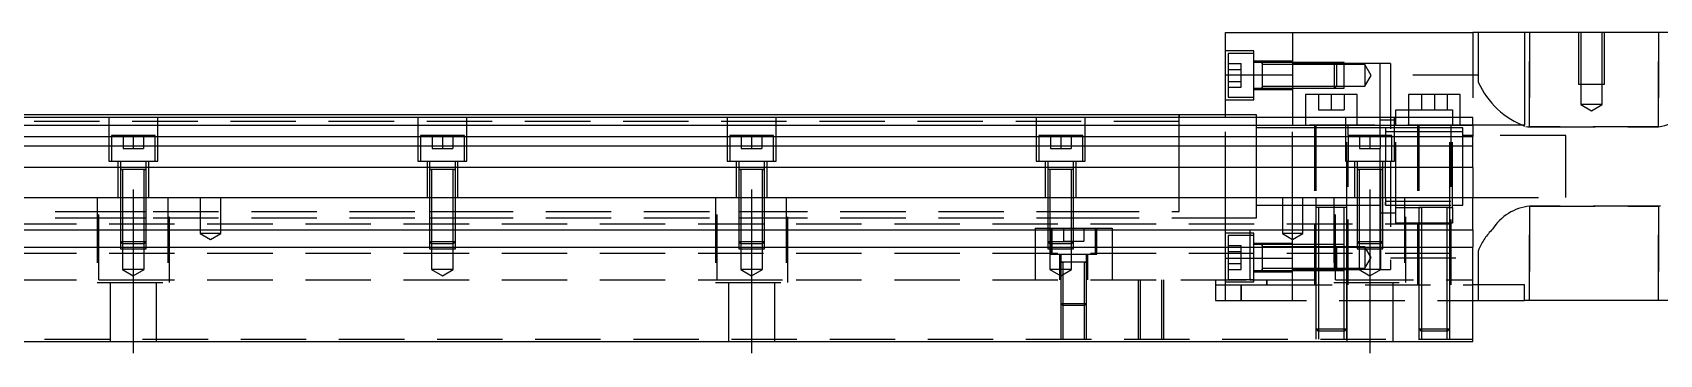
# Model space of a CAD drawing. Extents: x -20 to 981, y -282 to 102.
# Drawn here: x 480.4 to 796.2, y -235.3 to -172.8 of the extents above; entities that cross this region are included whole.
import ezdxf

# ---------------------------------------------------------------- set-up
doc = ezdxf.new("R2010")
doc.units = 0
doc.linetypes.add('CENTER', pattern=[50.8, 31.75, -6.35, 6.35, -6.35])
doc.linetypes.add('DASHED', pattern=[19.05, 12.7, -6.35])
doc.layers.get('0').update_dxf_attribs({"linetype": 'CONTINUOUS'})
doc.layers.add('CENTER', color=1, linetype='CENTER')

msp = doc.modelspace()

# ---------------------------------------------------------------- linework, layer by layer
at = {"color": 7, "linetype": 'CONTINUOUS'}
for p, q in [((712, -172.77), (725, -172.77)), ((712, -180.98658), (712, -172.77)), ((725, -172.77), (725, -189.27)), ((725, -172.77), (760, -172.77)), ((770, -172.77), (760, -172.77)), ((770, -172.77), (770, -190.77)), ((806, -172.77), (770, -172.77)), ((719.1, -178.592326), (719.1, -178.99233)), ((712, -180.98658), (725, -180.98658)), ((712, -189.27), (712, -180.98658)), ((719.1, -180.950286), (719.1, -181.234376)), ((737.5, -184.77), (727.5, -184.77)), ((727.5, -184.77), (727.5, -189.27)), ((737.5, -189.27), (737.5, -184.77)), ((757.5, -184.77), (747.5, -184.77)), ((747.5, -184.77), (747.5, -189.27)), ((757.5, -189.27), (757.5, -184.77)), ((703, -188.77), (454.5, -188.77)), ((760, -189.27), (454.5, -189.27)), ((703, -188.77), (702.995, -188.77)), ((703, -188.769994), (703, -189.27)), ((703, -188.770502), (703, -188.77)), ((712, -188.77), (703, -188.77)), ((703.005, -188.77), (703, -188.77)), ((703, -189.267168), (703, -188.770502)), ((760, -190.809608), (760, -189.27)), ((760, -190.809608), (454.5, -190.809608)), ((743, -191.269994), (743, -192.02)), ((770, -190.77), (760, -190.77)), ((760, -190.809608), (760, -192.930392)), ((454.5, -192.930392), (760, -192.930392)), ((760, -194.840532), (454.5, -194.840532)), ((760, -194.840532), (760, -192.930392)), ((760, -198.951934), (760, -194.840532)), ((760, -198.951934), (454.5, -198.951934)), ((760, -198.951934), (760, -204.77)), ((0, -204.77), (760, -204.77)), ((760, -211.07), (760, -204.77)), ((0, -211.07), (760, -211.07)), ((760, -211.07), (760, -214.47)), ((0, -214.47), (760, -214.47)), ((719.1, -213.947664), (719.1, -213.948522)), ((719.1, -213.948522), (719.1, -214.47)), ((730, -214.34767), (729.5, -214.34767)), ((760, -232.77), (760, -214.47)), ((719.1, -216.297638), (719.1, -216.57851)), ((719.1, -218.214666), (719.1, -218.947674)), ((729.5, -218.54767), (730, -218.54767)), ((770, -221.77), (760, -221.77)), ((770, -224.77), (770, -221.77)), ((760, -224.77), (770, -224.77)), ((806, -224.77), (770, -224.77)), ((0, -232.77), (760, -232.77))]:
    msp.add_line(p, q, dxfattribs=at)
at = {"color": 3, "linetype": 'DASHED'}
for p, q in [((760, -172.77), (760, -189.27)), ((761, -172.77), (761, -182.064836)), ((771, -191.084786), (771, -172.77)), ((771, -172.77), (771, -191.084786)), ((780.500006, -172.77), (780.500006, -182.77)), ((780.9, -172.77), (780.9, -182.77)), ((785.1, -182.77), (785.1, -172.77)), ((785.499994, -182.77), (785.499994, -172.77)), ((796, -172.77), (796, -191.084786)), ((796, -191.084786), (796, -172.77)), ((717.5, -176.34233), (712, -176.34233)), ((717.5, -181.09233), (717.5, -176.34233)), ((712.5, -176.84233), (712.5, -181.09233)), ((717.5, -176.84233), (712.5, -176.84233)), ((712.5, -178.78293), (715, -178.78293)), ((712.5, -179.93763), (715, -179.93763)), ((715, -179.93763), (715, -178.78293)), ((715, -182.247032), (715, -179.93763)), ((725, -178.34233), (717.5, -178.34233)), ((719.105, -178.59233), (717.5, -178.59233)), ((724.99998, -178.59233), (719.095, -178.59233)), ((719.1, -178.59233), (719.1, -178.84978)), ((719.1, -178.849798), (719.1, -178.59233)), ((719.1, -178.84978), (719.1, -181.09233)), ((724.99998, -178.99233), (719.1, -178.99233)), ((733.1, -178.59233), (725, -178.59233)), ((733.100006, -178.592336), (725, -178.592336)), ((733.27767, -178.77), (725, -178.77)), ((733.5, -178.99233), (725, -178.99233)), ((733.1, -181.09233), (733.1, -178.59233)), ((733.5, -178.99233), (733.1, -178.59233)), ((735, -178.592336), (733.10002, -178.592336)), ((742, -178.77), (733.27767, -178.77)), ((733.5, -178.99233), (733.5, -181.09233)), ((735, -178.99233), (733.50002, -178.99233)), ((735, -183.592326), (735, -178.592336)), ((739, -178.99233), (735, -178.99233)), ((739, -178.99233), (739, -181.09233)), ((740.212436, -181.09233), (739, -178.99233)), ((742, -189.27), (742, -178.77)), ((744, -178.77), (742, -178.77)), ((744, -178.77), (744, -218.77)), ((712.5, -181.09233), (712.5, -185.34233)), ((712.5, -182.247032), (715, -182.247032)), ((715, -183.401732), (715, -182.247032)), ((717.5, -185.84233), (717.5, -181.09233)), ((719.1, -181.09233), (719.1, -183.334932)), ((733.1, -183.59233), (733.1, -181.09233)), ((733.5, -181.09233), (733.5, -183.19233)), ((739, -181.09233), (739, -183.19233)), ((739, -183.19233), (740.212436, -181.09233)), ((761, -181.02), (744, -181.02)), ((761, -182.064836), (761.035982, -182.393974)), ((780.500006, -182.77), (785.499994, -182.77)), ((780.9, -182.77), (780.9, -186.77)), ((785.1, -186.77), (785.1, -182.77)), ((712, -185.84233), (717.5, -185.84233)), ((712.5, -183.401732), (715, -183.401732)), ((712.5, -185.34233), (717.5, -185.34233)), ((717.5, -183.59233), (719.105, -183.59233)), ((717.5, -183.84233), (725, -183.84233)), ((719.095, -183.59233), (724.99998, -183.59233)), ((719.1, -183.19233), (724.99998, -183.19233)), ((719.1, -183.59233), (719.1, -183.334882)), ((719.1, -183.59233), (719.1, -183.334882)), ((719.1, -183.334932), (719.1, -183.59233)), ((719.1, -183.334932), (719.1, -183.59233)), ((725, -183.19233), (733.5, -183.19233)), ((725, -183.592326), (733.100006, -183.592326)), ((725, -183.59233), (733.1, -183.59233)), ((730, -184.77), (730, -187.77)), ((732.5, -184.77), (732.5, -187.77)), ((733.1, -183.59233), (733.5, -183.19233)), ((733.10002, -183.592326), (735, -183.592326)), ((733.50002, -183.19233), (735, -183.19233)), ((735, -183.19233), (739, -183.19233)), ((735, -184.77), (735, -187.77)), ((750, -184.77), (750, -187.77)), ((752.5, -184.77), (752.5, -187.77)), ((755, -184.77), (755, -187.77)), ((495.25, -189.27), (495.25, -197.77)), ((504.75, -197.77), (504.75, -189.27)), ((555.25, -189.27), (555.25, -197.77)), ((564.75, -197.77), (564.75, -189.27)), ((615.25, -189.27), (615.25, -197.77)), ((624.75, -197.77), (624.75, -189.27)), ((675.25, -189.27), (675.25, -197.77)), ((684.75, -197.77), (684.75, -189.27)), ((703, -198.970066), (703, -189.267168)), ((718, -188.77), (712, -188.77)), ((712, -204.77), (712, -189.27)), ((718, -198.77), (718, -188.77)), ((718, -198.77), (718, -188.77)), ((725, -189.27), (725, -190.77)), ((727.5, -189.27), (727.5, -190.77)), ((730, -187.77), (732.5, -187.77)), ((732.5, -187.77), (735, -187.77)), ((735.25, -189.27), (735.25, -197.77)), ((737.5, -190.77), (737.5, -189.27)), ((742, -190.77), (742, -189.27)), ((744.75, -197.77), (744.75, -189.27)), ((745, -187.77), (747.5, -187.77)), ((745, -189.27), (745, -187.77)), ((745, -190.77), (745, -189.27)), ((747.5, -187.77), (750, -187.77)), ((747.5, -189.27), (747.5, -190.77)), ((750, -187.77), (752.5, -187.77)), ((752.5, -187.77), (755, -187.77)), ((755, -187.77), (756, -187.77)), ((756, -187.77), (756, -189.27)), ((756, -189.27), (756, -190.77)), ((757.5, -190.77), (757.5, -189.27)), ((785.1, -186.77), (780.9, -186.77)), ((780.9, -186.77), (783, -187.982436)), ((783, -187.982436), (785.1, -186.77)), ((703, -190.02), (454.5, -190.02)), ((725, -191.27), (718, -191.27)), ((725, -204.77), (725, -190.77)), ((760, -190.77), (725, -190.77)), ((729.5, -191.27), (725, -191.27)), ((729.25, -190.77), (729.25, -221.77)), ((729.5, -190.77), (729.5, -204.77)), ((735.5, -191.27), (729.5, -191.27)), ((735.5, -206.775), (735.5, -190.77)), ((742, -191.27), (735.5, -191.27)), ((735.75, -192.77), (735.75, -190.77)), ((745, -189.77), (742, -189.77)), ((742, -192.77), (742, -190.77)), ((743, -191.27), (742, -191.27)), ((743, -191.27), (742.995, -191.27)), ((743, -191.27), (743, -191.819038)), ((743.005, -191.27), (743, -191.27)), ((745, -191.27), (743, -191.27)), ((743, -191.819038), (743, -192.76884)), ((745, -192.02), (743, -192.02)), ((745, -206.77), (745, -190.77)), ((749.5, -191.27), (745, -191.27)), ((749.5, -192.02), (745, -192.02)), ((749.25, -190.77), (749.25, -221.77)), ((749.5, -190.77), (749.5, -206.775)), ((755.5, -191.27), (749.5, -191.27)), ((755.5, -192.02), (749.5, -192.02)), ((755.5, -206.775), (755.5, -190.77)), ((756, -191.27), (755.5, -191.27)), ((756, -192.02), (755.5, -192.02)), ((755.75, -221.77), (755.75, -190.77)), ((756, -206.77), (756, -190.77)), ((758, -191.27), (756, -191.27)), ((758, -192.02), (756, -192.02)), ((758, -198.77), (758, -191.27)), ((770.23753, -191.02447), (770.615848, -191.06942)), ((770.615848, -191.06942), (771, -191.084786)), ((796, -191.084786), (771, -191.084786)), ((771, -191.084786), (796, -191.084786)), ((504.25, -192.77), (495.75, -192.77)), ((495.75, -192.77), (495.75, -197.77)), ((498, -192.77), (498, -195.27)), ((498, -195.27), (500, -195.27)), ((500, -192.77), (500, -195.27)), ((500, -195.27), (502, -195.27)), ((502, -192.77), (502, -195.27)), ((504.25, -197.77), (504.25, -192.77)), ((564.25, -192.77), (555.75, -192.77)), ((555.75, -192.77), (555.75, -197.77)), ((558, -192.77), (558, -195.27)), ((558, -195.27), (560, -195.27)), ((560, -192.77), (560, -195.27)), ((560, -195.27), (562, -195.27)), ((562, -192.77), (562, -195.27)), ((564.25, -197.77), (564.25, -192.77)), ((624.25, -192.77), (615.75, -192.77)), ((615.75, -192.77), (615.75, -197.77)), ((618, -192.77), (618, -195.27)), ((618, -195.27), (620, -195.27)), ((620, -192.77), (620, -195.27)), ((620, -195.27), (622, -195.27)), ((622, -192.77), (622, -195.27)), ((624.25, -197.77), (624.25, -192.77)), ((684.25, -192.77), (675.75, -192.77)), ((675.75, -192.77), (675.75, -197.77)), ((678, -192.77), (678, -195.27)), ((678, -195.27), (680, -195.27)), ((680, -192.77), (680, -195.27)), ((680, -195.27), (682, -195.27)), ((682, -192.77), (682, -195.27)), ((684.25, -197.77), (684.25, -192.77)), ((744.25, -192.77), (735.75, -192.77)), ((735.75, -192.77), (735.75, -197.77)), ((738, -192.77), (738, -195.27)), ((738, -195.27), (740, -195.27)), ((740, -192.77), (740, -195.27)), ((740, -195.27), (742, -195.27)), ((742, -192.77), (742, -195.27)), ((742, -198.77), (742, -195.27)), ((743, -192.76884), (743, -197.669728)), ((744.25, -197.77), (744.25, -192.77)), ((760, -192.77), (758, -192.77)), ((778, -192.77), (760, -192.77)), ((778, -198.77), (778, -192.77)), ((495.25, -197.77), (504.75, -197.77)), ((497, -197.77), (497, -204.77)), ((497.5, -197.77), (497.5, -199.37)), ((502.5, -199.37), (502.5, -197.77)), ((503, -204.77), (503, -197.77)), ((555.25, -197.77), (564.75, -197.77)), ((557, -197.77), (557, -204.77)), ((557.5, -197.77), (557.5, -199.37)), ((562.5, -199.37), (562.5, -197.77)), ((563, -204.77), (563, -197.77)), ((615.25, -197.77), (624.75, -197.77)), ((617, -197.77), (617, -204.77)), ((617.5, -197.77), (617.5, -199.37)), ((622.5, -199.37), (622.5, -197.77)), ((623, -204.77), (623, -197.77)), ((675.25, -197.77), (684.75, -197.77)), ((677, -197.77), (677, -204.77)), ((677.5, -197.77), (677.5, -199.37)), ((682.5, -199.37), (682.5, -197.77)), ((683, -204.77), (683, -197.77)), ((718, -208.77), (718, -198.77)), ((718, -208.77), (718, -198.77)), ((735.25, -197.77), (744.75, -197.77)), ((735.75, -221.77), (735.75, -197.77)), ((737, -197.77), (737, -204.77)), ((737.5, -197.77), (737.5, -199.37)), ((742, -204.77), (742, -198.77)), ((742.5, -199.37), (742.5, -197.77)), ((743, -204.77), (743, -197.77)), ((758, -206.27), (758, -198.77)), ((778, -204.77), (778, -198.77)), ((497.5, -199.365), (497.5, -199.37)), ((497.5, -199.37), (497.757448, -199.37)), ((497.757468, -199.37), (497.5, -199.37)), ((497.5, -199.37), (497.5, -199.375)), ((497.5, -199.37), (497.5, -204.76998)), ((502.242552, -199.37), (497.757468, -199.37)), ((497.9, -199.37), (497.9, -204.76998)), ((502.1, -204.76998), (502.1, -199.37)), ((502.5, -199.37), (502.242552, -199.37)), ((502.242602, -199.37), (502.5, -199.37)), ((502.5, -199.37), (502.5, -199.365)), ((502.5, -199.375), (502.5, -199.37)), ((502.5, -204.76998), (502.5, -199.37)), ((557.5, -199.365), (557.5, -199.37)), ((557.5, -199.37), (557.757448, -199.37)), ((557.757468, -199.37), (557.5, -199.37)), ((557.5, -199.37), (557.5, -199.375)), ((557.5, -199.37), (557.5, -204.76998)), ((562.242552, -199.37), (557.757468, -199.37)), ((557.9, -199.37), (557.9, -204.76998)), ((562.1, -204.76998), (562.1, -199.37)), ((562.5, -199.37), (562.242552, -199.37)), ((562.242602, -199.37), (562.5, -199.37)), ((562.5, -199.37), (562.5, -199.365)), ((562.5, -199.375), (562.5, -199.37)), ((562.5, -204.76998), (562.5, -199.37)), ((617.5, -199.365), (617.5, -199.37)), ((617.5, -199.37), (617.757448, -199.37)), ((617.757468, -199.37), (617.5, -199.37)), ((617.5, -199.37), (617.5, -199.375)), ((617.5, -199.37), (617.5, -204.76998)), ((622.242552, -199.37), (617.757468, -199.37)), ((617.9, -199.37), (617.9, -204.76998)), ((622.1, -204.76998), (622.1, -199.37)), ((622.5, -199.37), (622.242552, -199.37)), ((622.242602, -199.37), (622.5, -199.37)), ((622.5, -199.37), (622.5, -199.365)), ((622.5, -199.375), (622.5, -199.37)), ((622.5, -204.76998), (622.5, -199.37)), ((677.5, -199.365), (677.5, -199.37)), ((677.757468, -199.37), (677.5, -199.37)), ((677.5, -199.37), (677.5, -204.76998)), ((677.5, -199.37), (677.5, -199.375)), ((682.242552, -199.37), (677.757468, -199.37)), ((677.9, -199.37), (677.9, -204.76998)), ((682.1, -204.76998), (682.1, -199.37)), ((682.5, -199.37), (682.242552, -199.37)), ((682.5, -199.37), (682.5, -199.365)), ((682.5, -204.76998), (682.5, -199.37)), ((682.5, -199.375), (682.5, -199.37)), ((703, -207.52), (703, -198.970066)), ((737.5, -199.365), (737.5, -199.37)), ((737.5, -199.37), (737.757448, -199.37)), ((737.757468, -199.37), (737.5, -199.37)), ((737.5, -199.37), (737.5, -199.375)), ((737.5, -199.37), (737.5, -204.76998)), ((742.242552, -199.37), (737.757468, -199.37)), ((737.9, -199.37), (737.9, -204.76998)), ((742.1, -204.76998), (742.1, -199.37)), ((742.5, -199.37), (742.242552, -199.37)), ((742.242602, -199.37), (742.5, -199.37)), ((742.5, -199.37), (742.5, -199.365)), ((742.5, -199.375), (742.5, -199.37)), ((742.5, -204.76998), (742.5, -199.37)), ((493, -204.77), (493, -221.27)), ((493.291796, -220.77), (493.291796, -204.77)), ((497.5, -204.77), (497.5, -211.07)), ((497.500006, -204.77), (497.500006, -211.07)), ((497.9, -204.77), (497.9, -211.07)), ((502.1, -211.07), (502.1, -204.77)), ((502.499994, -211.07), (502.499994, -204.77)), ((502.5, -211.07), (502.5, -204.77)), ((506.708204, -204.77), (506.708204, -220.77)), ((507, -221.27), (507, -204.77)), ((513, -204.77), (513, -211.77)), ((517, -211.77), (517, -204.77)), ((557.5, -204.77), (557.5, -211.07)), ((557.500006, -204.77), (557.500006, -211.07)), ((557.9, -204.77), (557.9, -211.07)), ((562.1, -211.07), (562.1, -204.77)), ((562.499994, -211.07), (562.499994, -204.77)), ((562.5, -211.07), (562.5, -204.77)), ((613, -204.77), (613, -221.27)), ((613.291796, -220.77), (613.291796, -204.77)), ((617.5, -204.77), (617.5, -211.07)), ((617.500006, -204.77), (617.500006, -211.07)), ((617.9, -204.77), (617.9, -211.07)), ((622.1, -211.07), (622.1, -204.77)), ((622.499994, -211.07), (622.499994, -204.77)), ((622.5, -211.07), (622.5, -204.77)), ((626.708204, -204.77), (626.708204, -220.77)), ((627, -221.27), (627, -204.77)), ((677.5, -204.77), (677.5, -211.07)), ((677.500006, -204.77), (677.500006, -211.07)), ((677.9, -204.77), (677.9, -211.07)), ((682.1, -211.07), (682.1, -204.77)), ((682.499994, -211.07), (682.499994, -204.77)), ((682.5, -211.07), (682.5, -204.77)), ((712, -211.07), (712, -204.77)), ((723, -204.77), (723, -211.77)), ((725, -211.07), (725, -204.77)), ((727, -211.77), (727, -204.77)), ((729.5, -204.77), (729.5, -206.77)), ((733, -204.77), (733, -221.27)), ((733.291796, -220.77), (733.291796, -204.77)), ((737.5, -204.77), (737.5, -211.07)), ((737.500006, -204.77), (737.500006, -211.07)), ((737.9, -204.77), (737.9, -211.07)), ((742, -213.77), (742, -204.77)), ((742.1, -211.07), (742.1, -204.77)), ((742.499994, -211.07), (742.499994, -204.77)), ((742.5, -211.07), (742.5, -204.77)), ((743, -204.871716), (743, -205.721128)), ((746.708204, -204.77), (746.708204, -220.77)), ((747, -221.27), (747, -204.77)), ((760, -204.77), (778, -204.77)), ((446.708204, -207.52), (677.5, -207.52)), ((497.5, -207.52), (497.9, -207.52)), ((497.9, -207.52), (502.1, -207.52)), ((502.1, -207.52), (502.5, -207.52)), ((557.5, -207.52), (557.9, -207.52)), ((557.9, -207.52), (562.1, -207.52)), ((562.1, -207.52), (562.5, -207.52)), ((617.5, -207.52), (617.9, -207.52)), ((617.9, -207.52), (622.1, -207.52)), ((622.1, -207.52), (622.5, -207.52)), ((677.5, -207.52), (677.9, -207.52)), ((677.9, -207.52), (682.1, -207.52)), ((682.1, -207.52), (682.5, -207.52)), ((682.5, -207.52), (703, -207.52)), ((718, -206.27), (725, -206.27)), ((725, -206.27), (729.5, -206.27)), ((729.5, -206.27), (743.005, -206.27)), ((729.5, -206.765), (729.5, -206.77)), ((729.849602, -206.77), (729.5, -206.77)), ((729.5, -206.77), (729.5, -211.07)), ((729.5, -206.77), (729.5, -206.775)), ((735.15035, -206.77), (729.849602, -206.77)), ((730, -206.77), (730, -211.07)), ((735, -214.47), (735, -206.77)), ((735.5, -206.77), (735.15035, -206.77)), ((735.5, -214.47), (735.5, -206.765)), ((742, -207.77), (745, -207.77)), ((742.995, -206.27), (756, -206.27)), ((743, -205.52), (758, -205.52)), ((743, -206.27), (743, -205.720962)), ((743, -205.721128), (743, -206.27)), ((743.005, -206.27), (756, -206.27)), ((745, -206.77), (749.39999, -206.77)), ((745, -209.77), (745, -206.77)), ((749.39999, -206.77), (749.499994, -206.77)), ((749.5, -206.765), (749.5, -214.47)), ((749.5, -206.77), (749.84965, -206.77)), ((749.849602, -206.77), (749.5, -206.77)), ((755.15035, -206.77), (749.849602, -206.77)), ((750, -206.77), (750, -214.47)), ((755, -214.47), (755, -206.77)), ((755.150204, -206.77), (755.5, -206.77)), ((755.5, -206.77), (755.15035, -206.77)), ((755.5, -214.47), (755.5, -206.765)), ((755.500006, -206.77), (755.60001, -206.77)), ((755.60001, -206.77), (756, -206.77)), ((756, -206.27), (758, -206.27)), ((756, -206.77), (756, -209.77)), ((771, -206.455214), (796, -206.455214)), ((796, -206.455214), (771, -206.455214)), ((771, -224.77), (771, -206.455214)), ((771, -206.455214), (771, -224.77)), ((796, -206.455214), (796, -224.77)), ((796, -224.77), (796, -206.455214)), ((796.383512, -206.470578), (796, -206.455214)), ((0, -209.92), (760, -209.92)), ((446.708204, -208.77), (677.5, -208.77)), ((497.5, -208.77), (497.9, -208.77)), ((497.5, -211.07), (497.5, -213.37)), ((497.500006, -211.07), (497.500006, -213.370006)), ((497.9, -208.77), (502.1, -208.77)), ((497.9, -211.07), (497.9, -213.77)), ((502.1, -208.77), (502.5, -208.77)), ((502.1, -213.77), (502.1, -211.07)), ((502.499994, -213.370006), (502.499994, -211.07)), ((502.5, -213.37), (502.5, -211.07)), ((557.5, -208.77), (557.9, -208.77)), ((557.5, -211.07), (557.5, -213.37)), ((557.500006, -211.07), (557.500006, -213.370006)), ((557.9, -208.77), (562.1, -208.77)), ((557.9, -211.07), (557.9, -213.77)), ((562.1, -208.77), (562.5, -208.77)), ((562.1, -213.77), (562.1, -211.07)), ((562.499994, -213.370006), (562.499994, -211.07)), ((562.5, -213.37), (562.5, -211.07)), ((617.5, -208.77), (617.9, -208.77)), ((617.5, -211.07), (617.5, -213.37)), ((617.500006, -211.07), (617.500006, -213.370006)), ((617.9, -208.77), (622.1, -208.77)), ((617.9, -211.07), (617.9, -213.77)), ((622.1, -208.77), (622.5, -208.77)), ((622.1, -213.77), (622.1, -211.07)), ((622.499994, -213.370006), (622.499994, -211.07)), ((622.5, -213.37), (622.5, -211.07)), ((675, -210.77), (677.5, -210.77)), ((675, -210.77), (675, -211.07)), ((675, -211.07), (675, -214.47)), ((677.5, -208.77), (677.9, -208.77)), ((677.5, -210.77), (677.9, -210.77)), ((677.5, -211.07), (677.5, -213.37)), ((677.500006, -211.07), (677.500006, -213.370006)), ((677.9, -208.77), (682.1, -208.77)), ((677.9, -210.77), (682.1, -210.77)), ((677.9, -211.07), (677.9, -213.77)), ((678, -210.77), (678, -215.77)), ((678.25, -210.77), (678.25, -211.07)), ((678.25, -211.07), (678.25, -213.77)), ((680.5, -210.77), (680.5, -213.27)), ((682.1, -208.77), (682.5, -208.77)), ((682.1, -210.77), (682.5, -210.77)), ((682.1, -213.77), (682.1, -211.07)), ((682.499994, -213.370006), (682.499994, -211.07)), ((682.5, -208.77), (703.005, -208.77)), ((682.5, -210.77), (690, -210.77)), ((682.5, -213.37), (682.5, -211.07)), ((684.5, -210.77), (684.5, -213.27)), ((686.75, -211.07), (686.75, -210.77)), ((686.75, -214.47), (686.75, -211.07)), ((687, -215.77), (687, -210.77)), ((690, -210.77), (690, -211.07)), ((690, -211.07), (690, -214.47)), ((702.995, -208.77), (703.291796, -208.77)), ((703.291796, -208.77), (712, -208.77)), ((712, -208.77), (718, -208.77)), ((712, -214.47), (712, -211.07)), ((716.708204, -211.07), (716.708204, -214.47)), ((725, -214.47), (725, -211.07)), ((729.5, -211.07), (729.5, -214.47)), ((730, -211.07), (730, -214.47)), ((737.5, -211.07), (737.5, -213.37)), ((737.500006, -211.07), (737.500006, -213.370006)), ((737.9, -211.07), (737.9, -213.77)), ((742.1, -213.77), (742.1, -211.07)), ((742.499994, -213.370006), (742.499994, -211.07)), ((742.5, -213.37), (742.5, -211.07)), ((756, -209.77), (745, -209.77)), ((497.5, -213.37), (502.5, -213.37)), ((497.5, -213.37), (497.9, -213.77)), ((497.500006, -213.37002), (497.500006, -214.47)), ((497.500006, -214.47), (497.500006, -214.77)), ((502.1, -213.77), (497.9, -213.77)), ((497.9, -213.77002), (497.9, -214.77)), ((502.1, -213.77), (502.5, -213.37)), ((502.1, -214.77), (502.1, -213.77002)), ((502.499994, -214.47), (502.499994, -213.37002)), ((502.499994, -214.77), (502.499994, -214.47)), ((517, -211.77), (513, -211.77)), ((513, -211.77), (515, -212.9247)), ((515, -212.9247), (517, -211.77)), ((557.5, -213.37), (562.5, -213.37)), ((557.5, -213.37), (557.9, -213.77)), ((557.500006, -213.37002), (557.500006, -214.47)), ((557.500006, -214.47), (557.500006, -214.77)), ((562.1, -213.77), (557.9, -213.77)), ((557.9, -213.77002), (557.9, -214.77)), ((562.1, -213.77), (562.5, -213.37)), ((562.1, -214.77), (562.1, -213.77002)), ((562.499994, -214.47), (562.499994, -213.37002)), ((562.499994, -214.77), (562.499994, -214.47)), ((617.5, -213.37), (622.5, -213.37)), ((617.5, -213.37), (617.9, -213.77)), ((617.500006, -213.37002), (617.500006, -214.47)), ((617.500006, -214.47), (617.500006, -214.77)), ((622.1, -213.77), (617.9, -213.77)), ((617.9, -213.77002), (617.9, -214.77)), ((622.1, -213.77), (622.5, -213.37)), ((622.1, -214.77), (622.1, -213.77002)), ((622.499994, -214.47), (622.499994, -213.37002)), ((622.499994, -214.77), (622.499994, -214.47)), ((675, -214.47), (675, -220.77)), ((677.5, -213.37), (682.5, -213.37)), ((677.5, -213.37), (677.9, -213.77)), ((677.500006, -213.37002), (677.500006, -214.47)), ((677.500006, -214.47), (677.500006, -214.77)), ((682.1, -213.77), (677.9, -213.77)), ((677.9, -213.77002), (677.9, -214.77)), ((678.25, -213.77), (678.25, -214.47)), ((678.25, -214.47), (678.25, -214.77)), ((680.5, -213.27), (682.5, -213.27)), ((682.1, -213.77), (682.5, -213.37)), ((682.1, -214.77), (682.1, -213.77002)), ((682.499994, -214.47), (682.499994, -213.37002)), ((682.499994, -214.77), (682.499994, -214.47)), ((682.5, -213.27), (684.5, -213.27)), ((686.75, -215.77), (686.75, -214.47)), ((690, -214.47), (690, -220.77)), ((717.5, -211.69767), (712, -211.69767)), ((712, -216.55342), (712, -214.47)), ((712.5, -212.19767), (712.5, -214.47)), ((717.5, -212.19767), (712.5, -212.19767)), ((712.5, -214.138268), (715, -214.138268)), ((712.5, -214.47), (712.5, -216.44767)), ((715, -215.292968), (715, -214.138268)), ((716.708204, -214.47), (716.708204, -220.77)), ((717.5, -216.44767), (717.5, -211.69767)), ((725, -213.69767), (717.5, -213.69767)), ((719.105, -213.94767), (717.5, -213.94767)), ((724.99998, -213.94767), (719.095, -213.94767)), ((719.1, -213.94767), (719.1, -214.205118)), ((719.1, -214.205136), (719.1, -213.94767)), ((719.1, -214.205118), (719.1, -214.469906)), ((724.99998, -214.34767), (719.1, -214.34767)), ((719.1, -214.469906), (719.1, -216.44767)), ((727, -211.77), (723, -211.77)), ((723, -211.77), (725, -212.9247)), ((725, -212.9247), (727, -211.77)), ((729.5, -213.94767), (725, -213.94767)), ((729.5, -213.947674), (725, -213.947674)), ((729.5, -214.34767), (725, -214.34767)), ((725, -221.77), (725, -214.47)), ((730, -213.94767), (729.5, -213.94767)), ((730, -213.947674), (729.5, -213.947674)), ((729.5, -214.47), (729.5, -221.76998)), ((733.1, -213.94767), (730, -213.94767)), ((733.100006, -213.947674), (730, -213.947674)), ((733.5, -214.34767), (730, -214.34767)), ((730, -214.47), (730, -221.76998)), ((733.1, -214.47), (733.1, -213.94767)), ((733.5, -214.34767), (733.1, -213.94767)), ((733.1, -216.44767), (733.1, -214.47)), ((735, -213.947674), (733.10002, -213.947674)), ((733.5, -214.34767), (733.5, -214.47)), ((733.5, -214.47), (733.5, -216.44767)), ((735, -214.34767), (733.50002, -214.34767)), ((739, -214.34767), (735, -214.34767)), ((735, -221.76998), (735, -214.47)), ((735.5, -221.76998), (735.5, -214.47)), ((737.5, -213.37), (742.5, -213.37)), ((737.5, -213.37), (737.9, -213.77)), ((737.500006, -213.37002), (737.500006, -214.47)), ((737.500006, -214.47), (737.500006, -214.77)), ((742.1, -213.77), (737.9, -213.77)), ((737.9, -213.77002), (737.9, -214.77)), ((739, -214.34767), (739, -216.44767)), ((740.212436, -216.44767), (739, -214.34767)), ((742, -214.47), (742, -213.77)), ((742, -214.77), (742, -214.47)), ((742.1, -213.77), (742.5, -213.37)), ((742.1, -214.77), (742.1, -213.77002)), ((742.499994, -214.47), (742.499994, -213.37002)), ((742.499994, -214.77), (742.499994, -214.47)), ((749.5, -214.47), (749.5, -221.76998)), ((750, -214.47), (750, -221.76998)), ((755, -221.76998), (755, -214.47)), ((755.5, -221.76998), (755.5, -214.47)), ((0, -215.62), (760, -215.62)), ((497.500006, -214.77), (502.499994, -214.77)), ((497.9, -214.77), (497.9, -218.77)), ((502.1, -218.77), (502.1, -214.77)), ((557.500006, -214.77), (562.499994, -214.77)), ((557.9, -214.77), (557.9, -218.77)), ((562.1, -218.77), (562.1, -214.77)), ((617.500006, -214.77), (622.499994, -214.77)), ((617.9, -214.77), (617.9, -218.77)), ((622.1, -218.77), (622.1, -214.77)), ((677.500006, -214.77), (682.499994, -214.77)), ((677.9, -214.77), (677.9, -218.77)), ((678, -215.77), (687, -215.77)), ((678.25, -214.77), (678.25, -215.77)), ((679.75, -215.77), (679.75, -220.77)), ((680, -215.77), (680, -217.37)), ((680, -217.365), (680, -217.37)), ((680, -217.37), (680.257448, -217.37)), ((680.257468, -217.37), (680, -217.37)), ((680, -217.37), (680, -220.76998)), ((680, -217.37), (680, -217.375)), ((684.742552, -217.37), (680.257468, -217.37)), ((680.4, -217.37), (680.4, -220.76998)), ((682.1, -218.77), (682.1, -214.77)), ((684.6, -220.76998), (684.6, -217.37)), ((685, -217.37), (684.742552, -217.37)), ((684.742602, -217.37), (685, -217.37)), ((685, -217.37), (685, -215.77)), ((685, -217.37), (685, -217.365)), ((685, -220.76998), (685, -217.37)), ((685, -217.375), (685, -217.37)), ((685.25, -220.77), (685.25, -215.77)), ((712, -216.55342), (716.708204, -216.55342)), ((712, -220.77), (712, -216.55342)), ((712.5, -215.292968), (715, -215.292968)), ((712.5, -216.44767), (712.5, -220.69767)), ((712.5, -217.60237), (715, -217.60237)), ((715, -217.60237), (715, -215.292968)), ((715, -218.75707), (715, -217.60237)), ((716.708204, -216.55342), (725, -216.55342)), ((717.5, -221.19767), (717.5, -216.44767)), ((719.1, -216.44767), (719.1, -218.214664)), ((733.1, -218.94767), (733.1, -216.44767)), ((733.5, -216.44767), (733.5, -218.54767)), ((737.500006, -214.77), (742.499994, -214.77)), ((737.9, -214.77), (737.9, -218.77)), ((739, -216.44767), (739, -218.54767)), ((739, -218.54767), (740.212436, -216.44767)), ((742, -218.77), (742, -214.77)), ((742.1, -218.77), (742.1, -214.77)), ((744, -216.52), (761, -216.52)), ((761.02814, -215.186646), (761, -215.475164)), ((761, -215.475164), (761, -224.77)), ((761.119076, -214.839652), (761.02814, -215.186646)), ((0, -220.77), (703.291796, -220.77)), ((493.291796, -220.77), (506.708204, -220.77)), ((502.1, -218.77), (497.9, -218.77)), ((497.9, -218.77), (500, -219.982436)), ((500, -219.982436), (502.1, -218.77)), ((562.1, -218.77), (557.9, -218.77)), ((557.9, -218.77), (560, -219.982436)), ((560, -219.982436), (562.1, -218.77)), ((613.291796, -220.77), (626.708204, -220.77)), ((622.1, -218.77), (617.9, -218.77)), ((617.9, -218.77), (620, -219.982436)), ((620, -219.982436), (622.1, -218.77)), ((682.1, -218.77), (677.9, -218.77)), ((677.9, -218.77), (680, -219.982436)), ((680, -219.982436), (682.1, -218.77)), ((680, -220.77), (680, -225.37)), ((680.000006, -220.77), (680.000006, -225.370006)), ((680.4, -220.77), (680.4, -225.77)), ((684.6, -225.77), (684.6, -220.77)), ((684.999994, -225.370006), (684.999994, -220.77)), ((685, -225.37), (685, -220.77)), ((695.000006, -220.77), (695.000006, -232.27)), ((695.4, -220.77), (695.4, -232.27)), ((699.6, -232.27), (699.6, -220.77)), ((699.999994, -232.27), (699.999994, -220.77)), ((703.291796, -220.77), (716.708204, -220.77)), ((710, -220.77), (710, -221.77)), ((712, -224.77), (712, -220.77)), ((712.5, -218.75707), (715, -218.75707)), ((712.5, -220.69767), (717.5, -220.69767)), ((716.708204, -220.77), (760, -220.77)), ((717.5, -218.94767), (719.105, -218.94767)), ((717.5, -219.19767), (725, -219.19767)), ((719.095, -218.94767), (724.99998, -218.94767)), ((719.1, -218.214664), (719.1, -218.690272)), ((719.1, -218.54767), (724.99998, -218.54767)), ((719.1, -218.94767), (719.1, -218.69022)), ((719.1, -218.690272), (719.1, -218.94767)), ((720, -221.77), (720, -220.77)), ((720, -220.77), (720, -221.77)), ((725, -218.54767), (729.5, -218.54767)), ((725, -218.77), (729.5, -218.77)), ((725, -218.947664), (729.5, -218.947664)), ((725, -218.94767), (729.5, -218.94767)), ((729.5, -218.77), (730, -218.77)), ((729.5, -218.947664), (730, -218.947664)), ((729.5, -218.94767), (730, -218.94767)), ((730, -218.54767), (733.5, -218.54767)), ((730, -218.77), (733.27767, -218.77)), ((730, -218.947664), (733.100006, -218.947664)), ((730, -218.94767), (733.1, -218.94767)), ((733.1, -218.94767), (733.5, -218.54767)), ((733.10002, -218.947664), (735, -218.947664)), ((733.27767, -218.77), (735, -218.77)), ((733.291796, -220.77), (746.708204, -220.77)), ((733.50002, -218.54767), (735, -218.54767)), ((735, -218.54767), (739, -218.54767)), ((735, -218.77), (735.5, -218.77)), ((735.5, -218.77), (737.9, -218.77)), ((742.1, -218.77), (737.9, -218.77)), ((737.9, -218.77), (740, -219.982436)), ((740, -219.982436), (742.1, -218.77)), ((742.1, -218.77), (744, -218.77)), ((493, -221.27), (507, -221.27)), ((495.5, -221.27), (495.5, -232.77)), ((504.5, -232.77), (504.5, -221.27)), ((613, -221.27), (627, -221.27)), ((615.5, -221.27), (615.5, -232.77)), ((624.5, -232.77), (624.5, -221.27)), ((710, -221.77), (720, -221.77)), ((710, -221.77), (710, -224.77)), ((712, -221.19767), (717.5, -221.19767)), ((715, -224.77), (715, -221.77)), ((715, -221.77), (715, -224.77)), ((720, -221.77), (760, -221.77)), ((725, -224.77), (725, -221.77)), ((729.5, -221.77), (729.5, -230.27)), ((729.500006, -221.77), (729.500006, -230.270006)), ((730, -221.77), (730, -230.77)), ((733, -221.27), (747, -221.27)), ((735, -230.77), (735, -221.77)), ((735.499994, -230.270006), (735.499994, -221.77)), ((735.5, -221.27), (735.5, -232.77)), ((735.5, -230.27), (735.5, -221.77)), ((744.5, -232.77), (744.5, -221.27)), ((749.5, -221.77), (749.5, -230.27)), ((749.500006, -221.77), (749.500006, -230.270006)), ((750, -221.77), (750, -230.77)), ((755, -230.77), (755, -221.77)), ((755.499994, -230.270006), (755.499994, -221.77)), ((755.5, -230.27), (755.5, -221.77)), ((680, -225.37), (685, -225.37)), ((680, -225.37), (680.4, -225.77)), ((680.000006, -225.37002), (680.000006, -232.27)), ((684.6, -225.77), (680.4, -225.77)), ((680.4, -225.77002), (680.4, -232.27)), ((684.6, -225.77), (685, -225.37)), ((684.6, -232.27), (684.6, -225.77002)), ((684.999994, -232.27), (684.999994, -225.37002)), ((710, -224.77), (715, -224.77)), ((715, -224.77), (760, -224.77)), ((729.5, -230.27), (735.5, -230.27)), ((729.5, -230.27), (730, -230.77)), ((729.500006, -230.27002), (729.500006, -232.27)), ((735, -230.77), (735.5, -230.27)), ((735.499994, -232.27), (735.499994, -230.27002)), ((749.5, -230.27), (755.5, -230.27)), ((749.5, -230.27), (750, -230.77)), ((749.500006, -230.27002), (749.500006, -232.27)), ((755, -230.77), (755.5, -230.27)), ((755.499994, -232.27), (755.499994, -230.27002)), ((6.499992, -232.27), (760, -232.27)), ((735, -230.77), (730, -230.77)), ((730, -230.77002), (730, -232.27)), ((735, -232.27), (735, -230.77002)), ((755, -230.77), (750, -230.77)), ((750, -230.77002), (750, -232.27)), ((755, -232.27), (755, -230.77002))]:
    msp.add_line(p, q, dxfattribs=at)
for centre, radius, start, end in [((775.921098, -175.744398), 16.302869, 204.07158077, 249.59683678), ((794.143494, -179.681852), 11.553074, 279.24716167, 328.95924249), ((772.109519, -216.293125), 9.900279, 96.43462492, 147.2861536), ((772.817154, -219.969256), 12.773326, 135.03444464, 156.32256147)]:
    msp.add_arc(centre, radius, start, end, dxfattribs=at)
at = {"layer": 'CENTER', "color": 1, "linetype": 'CENTER'}
for p, q in [((500, -203.27), (500, -235.27)), ((620, -203.27), (620, -235.27)), ((740, -203.27), (740, -235.27))]:
    msp.add_line(p, q, dxfattribs=at)

doc.saveas('drawing.dxf')
